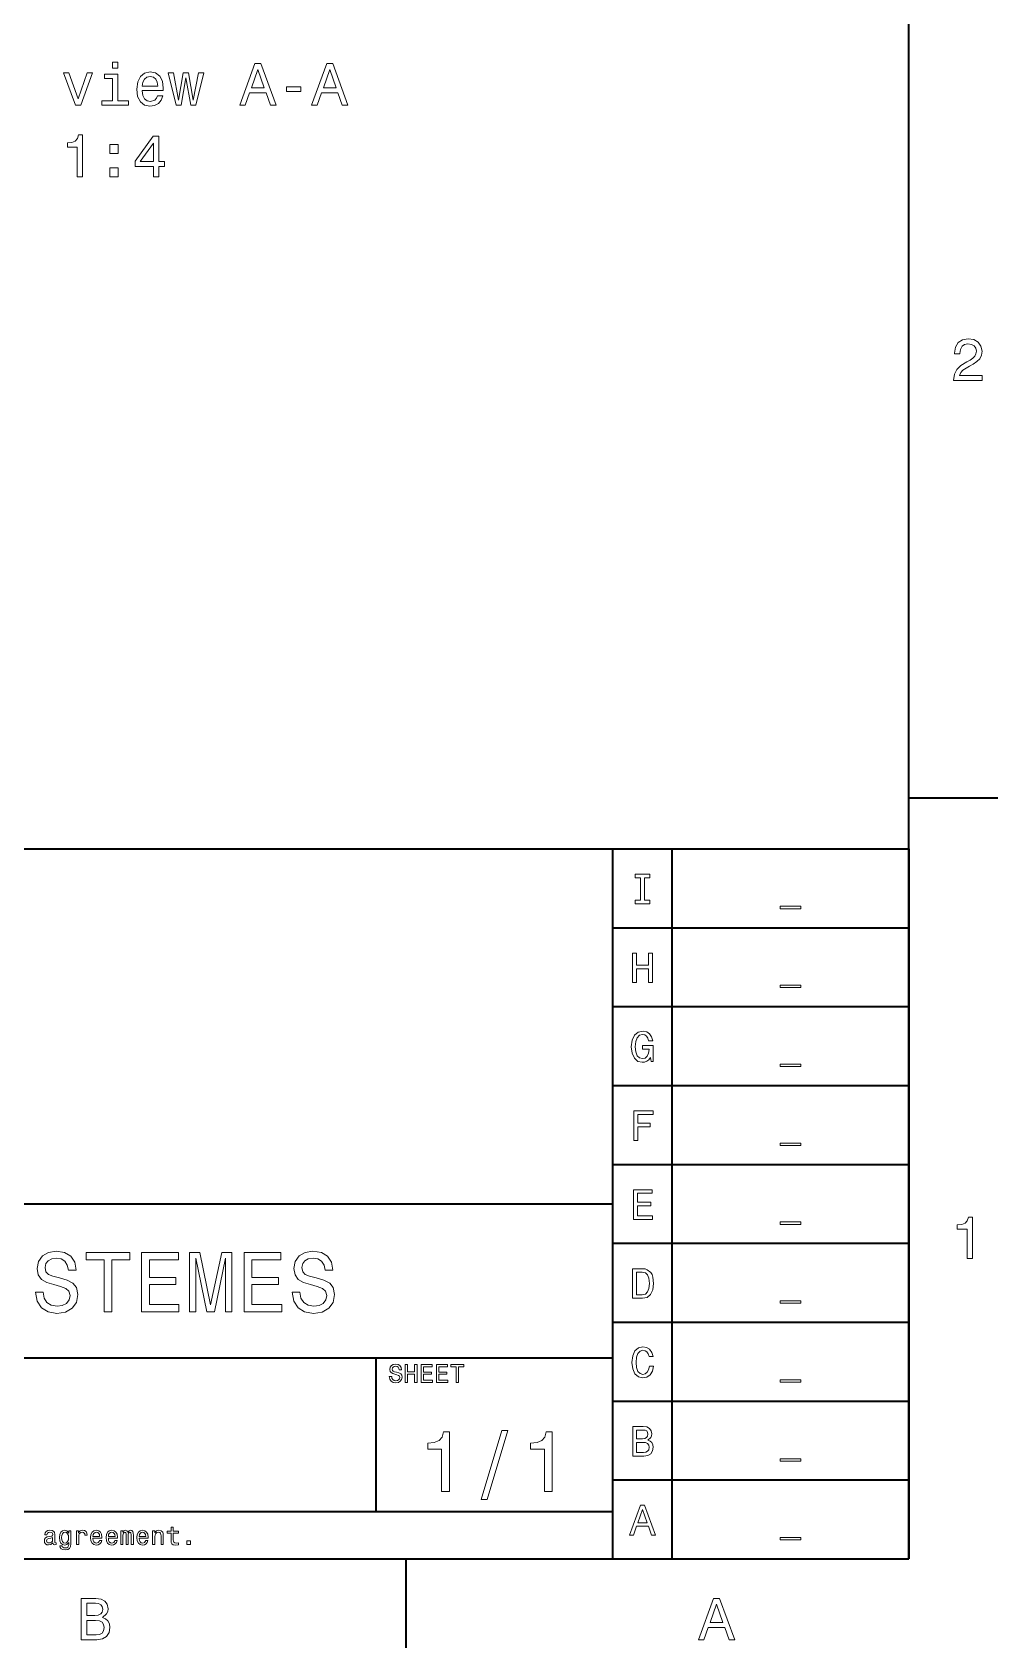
# Model space of a CAD drawing. Extents: x 0 to 420, y 0 to 297.
# Drawn here: x 336 to 417.5, y 2.5 to 139 of the extents above; entities that cross this region are included whole.
import ezdxf

# ---------------------------------------------------------------- set-up
doc = ezdxf.new("R2010")
doc.units = 0

msp = doc.modelspace()

# ---------------------------------------------------------------- linework, layer by layer
at = {"color": 7, "lineweight": 35}
for p, q in [((410, 10), (410, 287)), ((220, 70), (410, 70)), ((385, 10), (385, 70)), ((390, 10), (390, 70)), ((410, 70), (410, 10)), ((385, 63.33), (410, 63.33)), ((385, 56.67), (410, 56.67)), ((385, 50), (410, 50)), ((385, 43.33), (410, 43.33)), ((220, 40), (385, 40)), ((385, 36.67), (410, 36.67)), ((385, 30), (410, 30)), ((220, 27), (385, 27)), ((385, 23.33), (410, 23.33)), ((385, 16.67), (410, 16.67)), ((220, 14), (385, 14)), ((10, 10), (410, 10)), ((220, 10), (410, 10))]:
    msp.add_line(p, q, dxfattribs=at)
at = {"color": 7, "lineweight": 35, "ltscale": 0.1875}
for p, q in [((410, 74.3), (417.5, 74.3)), ((367.5, 10), (367.5, 2.5))]:
    msp.add_line(p, q, dxfattribs=at)
at = {"color": 7, "lineweight": 35, "ltscale": 0.325}
msp.add_line((365, 14), (365, 27), dxfattribs=at)
at = {"color": 7, "lineweight": 13}
for points in [[(339.59, 132.84), (340.06, 132.84), (341.05, 135.55), (340.59, 135.55), (339.83, 133.36), (339.05, 135.55), (338.59, 135.55)], [(343.17, 133.21), (343.17, 135.45), (342.04, 135.45), (342.04, 135.08), (342.73, 135.08), (342.73, 133.21), (341.82, 133.21), (341.82, 132.84), (344.09, 132.84), (344.09, 133.21)], [(343.19, 136.46), (342.72, 136.46), (342.72, 135.95), (343.19, 135.95)], [(345.24, 134.06), (347.02, 134.06), (347.02, 134.27), (346.94, 134.85), (346.72, 135.28), (346.37, 135.55), (345.9, 135.64), (345.44, 135.54), (345.09, 135.26), (344.86, 134.8), (344.78, 134.19), (344.85, 133.57), (345.08, 133.12), (345.43, 132.84), (345.88, 132.74), (346.28, 132.81), (346.6, 132.98), (346.84, 133.25), (346.97, 133.61), (346.53, 133.61), (346.44, 133.41), (346.31, 133.26), (345.94, 133.14), (345.65, 133.2), (345.43, 133.37), (345.29, 133.66), (345.24, 134.05)], [(345.24, 134.44), (345.3, 134.78), (345.43, 135.04), (345.64, 135.2), (345.91, 135.25), (346.18, 135.2), (346.39, 135.04), (346.51, 134.78), (346.56, 134.44)], [(348.53, 132.84), (348.93, 135.14), (349.34, 132.84), (349.76, 132.84), (350.43, 135.55), (350, 135.55), (349.55, 133.25), (349.15, 135.55), (348.71, 135.55), (348.31, 133.25), (347.87, 135.55), (347.44, 135.55), (348.11, 132.84)], [(353.47, 132.84), (353.94, 132.84), (354.31, 133.87), (355.7, 133.87), (356.07, 132.84), (356.54, 132.84), (355.26, 136.34), (354.75, 136.34)], [(354.47, 134.29), (355.01, 135.84), (355.55, 134.29)], [(359.55, 132.84), (360.01, 132.84), (360.38, 133.87), (361.77, 133.87), (362.14, 132.84), (362.62, 132.84), (361.34, 136.34), (360.82, 136.34)], [(360.54, 134.29), (361.08, 135.84), (361.62, 134.29)], [(357.43, 133.99), (358.65, 133.99), (358.65, 134.39), (357.43, 134.39)], [(339.74, 126.79), (340.19, 126.79), (340.19, 130.32), (339.85, 130.32), (339.76, 130.01), (339.58, 129.8), (339.3, 129.68), (338.92, 129.64), (338.92, 129.28), (339.74, 129.28)], [(346.18, 126.79), (346.63, 126.79), (346.63, 127.66), (347.13, 127.66), (347.13, 128.06), (346.63, 128.06), (346.63, 130.21), (346.17, 130.21), (344.64, 128.1), (344.64, 127.66), (346.18, 127.66)], [(342.51, 128.75), (343.21, 128.75), (343.21, 129.5), (342.51, 129.5)], [(345.06, 128.06), (346.18, 129.63), (346.18, 128.06)], [(342.51, 126.79), (343.21, 126.79), (343.21, 127.54), (342.51, 127.54)], [(413.77, 109.57), (416.18, 109.57), (416.18, 110), (414.27, 110), (414.38, 110.24), (414.56, 110.43), (415.12, 110.79), (415.42, 110.94), (415.75, 111.16), (415.99, 111.41), (416.12, 111.71), (416.18, 112.05), (416.09, 112.47), (415.85, 112.8), (415.49, 113.02), (415.02, 113.09), (414.54, 113.01), (414.17, 112.77), (413.93, 112.39), (413.85, 111.89), (413.85, 111.82), (414.31, 111.82), (414.31, 111.86), (414.35, 112.2), (414.49, 112.46), (414.71, 112.62), (414.99, 112.67), (415.29, 112.62), (415.5, 112.5), (415.65, 112.3), (415.7, 112.05), (415.66, 111.82), (415.56, 111.62), (415.4, 111.45), (415.18, 111.3), (414.88, 111.14), (414.39, 110.83), (414.04, 110.49), (413.84, 110.09), (413.77, 109.58)], [(387.33, 65.66), (386.87, 65.66), (386.87, 65.36), (388.13, 65.36), (388.13, 65.66), (387.67, 65.66), (387.67, 67.55), (388.13, 67.55), (388.13, 67.86), (386.87, 67.86), (386.87, 67.55), (387.33, 67.55)], [(399.13, 65.14), (399.13, 64.94), (400.87, 64.94), (400.87, 65.14)], [(386.66, 58.69), (387, 58.69), (387, 59.86), (388, 59.86), (388, 58.69), (388.33, 58.69), (388.33, 61.19), (388, 61.19), (388, 60.17), (387, 60.17), (387, 61.19), (386.66, 61.19)], [(399.13, 58.47), (399.13, 58.27), (400.87, 58.27), (400.87, 58.47)], [(388.16, 52.36), (388.22, 52.02), (388.4, 52.02), (388.4, 53.37), (387.49, 53.37), (387.49, 53.07), (388.05, 53.07), (388.05, 53.05), (388.01, 52.72), (387.89, 52.47), (387.72, 52.32), (387.5, 52.27), (387.25, 52.33), (387.06, 52.52), (386.94, 52.85), (386.89, 53.28), (386.93, 53.72), (387.06, 54.04), (387.25, 54.24), (387.51, 54.3), (387.69, 54.27), (387.84, 54.17), (387.95, 54), (388.01, 53.77), (388.37, 53.77), (388.27, 54.12), (388.1, 54.38), (387.85, 54.53), (387.54, 54.59), (387.13, 54.5), (386.82, 54.24), (386.62, 53.83), (386.55, 53.27), (386.62, 52.72), (386.82, 52.3), (387.11, 52.04), (387.47, 51.96), (387.68, 51.98), (387.86, 52.06), (388.02, 52.18)], [(399.13, 51.81), (399.13, 51.61), (400.87, 51.61), (400.87, 51.81)], [(386.76, 45.36), (387.1, 45.36), (387.1, 46.51), (388.15, 46.51), (388.15, 46.81), (387.1, 46.81), (387.1, 47.55), (388.39, 47.55), (388.39, 47.86), (386.76, 47.86)], [(399.13, 45.14), (399.13, 44.94), (400.87, 44.94), (400.87, 45.14)], [(386.74, 38.69), (388.33, 38.69), (388.33, 38.99), (387.07, 38.99), (387.07, 39.84), (388.19, 39.84), (388.19, 40.14), (387.07, 40.14), (387.07, 40.89), (388.3, 40.89), (388.3, 41.19), (386.74, 41.19)], [(399.13, 38.47), (399.13, 38.27), (400.87, 38.27), (400.87, 38.47)], [(414.91, 35.37), (415.37, 35.37), (415.37, 38.89), (415.03, 38.89), (414.93, 38.58), (414.75, 38.38), (414.48, 38.26), (414.09, 38.22), (414.09, 37.86), (414.91, 37.86)], [(336.87, 32.53), (336.22, 32.53), (336.36, 31.77), (336.72, 31.21), (337.28, 30.87), (338.03, 30.74), (338.77, 30.86), (339.32, 31.18), (339.68, 31.67), (339.81, 32.33), (339.7, 32.92), (339.39, 33.3), (338.9, 33.55), (338.25, 33.74), (337.69, 33.88), (337.32, 34.04), (337.11, 34.27), (337.05, 34.63), (337.11, 34.95), (337.3, 35.2), (337.59, 35.36), (337.98, 35.42), (338.39, 35.35), (338.7, 35.15), (338.91, 34.83), (339.01, 34.39), (339.67, 34.39), (339.67, 34.4), (339.55, 35.08), (339.21, 35.59), (338.68, 35.9), (337.96, 36.01), (337.31, 35.9), (336.81, 35.6), (336.48, 35.13), (336.37, 34.53), (336.46, 33.99), (336.74, 33.62), (337.17, 33.37), (337.76, 33.19), (338.34, 33.02), (338.78, 32.86), (339.05, 32.63), (339.14, 32.26), (339.06, 31.88), (338.83, 31.59), (338.49, 31.41), (338.05, 31.35), (337.56, 31.43), (337.19, 31.66), (336.95, 32.03)], [(342.02, 30.88), (342.68, 30.88), (342.68, 35.28), (344.19, 35.28), (344.19, 35.88), (340.5, 35.88), (340.5, 35.28), (342.02, 35.28)], [(345.17, 30.88), (348.34, 30.88), (348.34, 31.49), (345.84, 31.49), (345.84, 33.18), (348.07, 33.18), (348.07, 33.78), (345.84, 33.78), (345.84, 35.28), (348.29, 35.28), (348.29, 35.88), (345.17, 35.88)], [(349.22, 30.88), (349.78, 30.88), (349.78, 35.42), (350.71, 30.88), (351.33, 30.88), (352.26, 35.42), (352.26, 30.88), (352.82, 30.88), (352.82, 35.88), (351.95, 35.88), (351.02, 31.47), (350.11, 35.88), (349.22, 35.88)], [(353.85, 30.88), (357.02, 30.88), (357.02, 31.49), (354.51, 31.49), (354.51, 33.18), (356.74, 33.18), (356.74, 33.78), (354.51, 33.78), (354.51, 35.28), (356.96, 35.28), (356.96, 35.88), (353.85, 35.88)], [(358.56, 32.53), (357.9, 32.53), (358.05, 31.77), (358.41, 31.21), (358.96, 30.87), (359.71, 30.74), (360.45, 30.86), (361.01, 31.18), (361.36, 31.67), (361.49, 32.33), (361.38, 32.92), (361.08, 33.3), (360.59, 33.55), (359.94, 33.74), (359.37, 33.88), (359.01, 34.04), (358.8, 34.27), (358.73, 34.63), (358.8, 34.95), (358.98, 35.2), (359.27, 35.36), (359.67, 35.42), (360.07, 35.35), (360.39, 35.15), (360.6, 34.83), (360.7, 34.39), (361.35, 34.39), (361.35, 34.4), (361.24, 35.08), (360.9, 35.59), (360.37, 35.9), (359.65, 36.01), (359, 35.9), (358.49, 35.6), (358.17, 35.13), (358.05, 34.53), (358.15, 33.99), (358.42, 33.62), (358.85, 33.37), (359.45, 33.19), (360.03, 33.02), (360.47, 32.86), (360.73, 32.63), (360.83, 32.26), (360.74, 31.88), (360.52, 31.59), (360.18, 31.41), (359.74, 31.35), (359.25, 31.43), (358.88, 31.66), (358.64, 32.03)], [(387.5, 34.52), (386.66, 34.52), (386.66, 32.02), (387.5, 32.02), (387.89, 32.1), (388.18, 32.34), (388.36, 32.74), (388.43, 33.27), (388.37, 33.82), (388.3, 34.04), (388.2, 34.21), (387.9, 34.44), (387.71, 34.5)], [(387.47, 34.22), (387.74, 34.17), (387.93, 34.01), (388.04, 33.71), (388.08, 33.27), (388.04, 32.85), (387.93, 32.56), (387.74, 32.38), (387.47, 32.32), (387, 32.32), (387, 34.22)], [(399.13, 31.81), (399.13, 31.61), (400.87, 31.61), (400.87, 31.81)], [(388.08, 26.29), (388.01, 25.98), (387.89, 25.77), (387.73, 25.63), (387.53, 25.59), (387.3, 25.66), (387.11, 25.85), (386.99, 26.17), (386.95, 26.61), (386.99, 27.04), (387.11, 27.36), (387.29, 27.56), (387.53, 27.63), (387.71, 27.59), (387.85, 27.49), (387.97, 27.33), (388.05, 27.1), (388.39, 27.1), (388.28, 27.45), (388.09, 27.71), (387.84, 27.87), (387.53, 27.93), (387.15, 27.84), (386.86, 27.58), (386.67, 27.17), (386.61, 26.61), (386.67, 26.05), (386.86, 25.63), (387.15, 25.38), (387.53, 25.29), (387.87, 25.36), (388.14, 25.55), (388.33, 25.86), (388.43, 26.29)], [(366.31, 25.41), (366.11, 25.41), (366.16, 25.18), (366.26, 25.02), (366.43, 24.91), (366.65, 24.88), (366.88, 24.91), (367.04, 25.01), (367.15, 25.16), (367.19, 25.35), (367.16, 25.53), (367.07, 25.64), (366.92, 25.72), (366.72, 25.78), (366.55, 25.82), (366.44, 25.87), (366.38, 25.93), (366.36, 26.04), (366.38, 26.14), (366.44, 26.21), (366.52, 26.26), (366.64, 26.28), (366.76, 26.26), (366.86, 26.2), (366.92, 26.1), (366.95, 25.97), (367.15, 25.97), (367.15, 25.98), (367.11, 26.18), (367.01, 26.33), (366.85, 26.43), (366.64, 26.46), (366.44, 26.43), (366.29, 26.33), (366.19, 26.19), (366.16, 26.01), (366.19, 25.85), (366.27, 25.74), (366.4, 25.67), (366.57, 25.61), (366.75, 25.56), (366.88, 25.51), (366.96, 25.44), (366.99, 25.33), (366.96, 25.22), (366.9, 25.13), (366.8, 25.08), (366.66, 25.06), (366.52, 25.08), (366.4, 25.15), (366.33, 25.26)], [(367.45, 24.92), (367.65, 24.92), (367.65, 25.62), (368.25, 25.62), (368.25, 24.92), (368.45, 24.92), (368.45, 26.42), (368.25, 26.42), (368.25, 25.81), (367.65, 25.81), (367.65, 26.42), (367.45, 26.42)], [(368.8, 24.92), (369.75, 24.92), (369.75, 25.1), (369, 25.1), (369, 25.61), (369.67, 25.61), (369.67, 25.79), (369, 25.79), (369, 26.24), (369.73, 26.24), (369.73, 26.42), (368.8, 26.42)], [(370.1, 24.92), (371.05, 24.92), (371.05, 25.1), (370.3, 25.1), (370.3, 25.61), (370.97, 25.61), (370.97, 25.79), (370.3, 25.79), (370.3, 26.24), (371.03, 26.24), (371.03, 26.42), (370.1, 26.42)], [(371.76, 24.92), (371.95, 24.92), (371.95, 26.24), (372.41, 26.24), (372.41, 26.42), (371.3, 26.42), (371.3, 26.24), (371.76, 26.24)], [(399.13, 25.14), (399.13, 24.94), (400.87, 24.94), (400.87, 25.14)], [(370.53, 15.7), (371.19, 15.7), (371.19, 20.74), (370.7, 20.74), (370.57, 20.3), (370.31, 20), (369.91, 19.83), (369.37, 19.77), (369.37, 19.26), (370.53, 19.26)], [(373.88, 15.03), (374.37, 15.03), (376.12, 20.84), (375.61, 20.84)], [(379.21, 15.7), (379.86, 15.7), (379.86, 20.74), (379.37, 20.74), (379.24, 20.3), (378.98, 20), (378.59, 19.83), (378.04, 19.77), (378.04, 19.26), (379.21, 19.26)], [(387.95, 20.04), (388.2, 20.25), (388.27, 20.39), (388.29, 20.56), (388.24, 20.83), (388.1, 21.03), (387.87, 21.15), (387.56, 21.19), (386.67, 21.19), (386.67, 18.69), (387.61, 18.69), (387.94, 18.74), (388.19, 18.89), (388.35, 19.12), (388.4, 19.44), (388.37, 19.65), (388.28, 19.83), (388.14, 19.96)], [(387.49, 20.15), (387, 20.15), (387, 20.89), (387.52, 20.89), (387.71, 20.87), (387.85, 20.81), (387.93, 20.69), (387.96, 20.53), (387.93, 20.36), (387.84, 20.25), (387.69, 20.17)], [(387.57, 18.99), (387, 18.99), (387, 19.85), (387.54, 19.85), (387.76, 19.83), (387.93, 19.75), (388.02, 19.62), (388.05, 19.43), (388.02, 19.23), (387.93, 19.1), (387.78, 19.01)], [(399.13, 18.47), (399.13, 18.27), (400.87, 18.27), (400.87, 18.47)], [(386.4, 12.02), (386.74, 12.02), (387, 12.76), (388, 12.76), (388.26, 12.02), (388.6, 12.02), (387.68, 14.53), (387.32, 14.53)], [(387.11, 13.06), (387.5, 14.17), (387.89, 13.06)], [(337.7, 11.37), (337.7, 11.36), (337.71, 11.29), (337.74, 11.23), (337.87, 11.19), (337.98, 11.21), (337.98, 11.36), (337.94, 11.35), (337.87, 11.38), (337.86, 11.47), (337.86, 12.07), (337.84, 12.22), (337.76, 12.33), (337.63, 12.39), (337.44, 12.42), (337.26, 12.39), (337.13, 12.32), (337.04, 12.2), (337.02, 12.05), (337.02, 12.04), (337.19, 12.04), (337.2, 12.13), (337.25, 12.19), (337.33, 12.23), (337.44, 12.25), (337.54, 12.24), (337.62, 12.2), (337.67, 12.15), (337.68, 12.07), (337.67, 11.98), (337.64, 11.93), (337.55, 11.91), (337.39, 11.9), (337.2, 11.86), (337.07, 11.79), (336.99, 11.68), (336.97, 11.52), (336.99, 11.38), (337.06, 11.27), (337.17, 11.2), (337.31, 11.18), (337.52, 11.23)], [(339.21, 11.27), (339.21, 12.38), (339.03, 12.38), (339.03, 12.19), (338.88, 12.36), (338.79, 12.4), (338.69, 12.42), (338.5, 12.37), (338.36, 12.25), (338.27, 12.06), (338.24, 11.8), (338.27, 11.53), (338.36, 11.34), (338.5, 11.21), (338.69, 11.17), (338.79, 11.19), (338.88, 11.23), (339.03, 11.39), (339.03, 11.23), (339.01, 11.1), (338.96, 11), (338.87, 10.95), (338.74, 10.93), (338.62, 10.94), (338.53, 10.98), (338.48, 11.03), (338.47, 11.11), (338.29, 11.11), (338.29, 11.1), (338.31, 10.96), (338.4, 10.86), (338.54, 10.79), (338.73, 10.77), (338.95, 10.8), (339.1, 10.89), (339.18, 11.05)], [(339.68, 11.21), (339.87, 11.21), (339.87, 11.88), (339.89, 12.04), (339.95, 12.15), (340.04, 12.22), (340.17, 12.25), (340.27, 12.23), (340.34, 12.19), (340.38, 12.11), (340.39, 12.01), (340.59, 12.01), (340.56, 12.19), (340.49, 12.31), (340.37, 12.39), (340.21, 12.42), (340.1, 12.4), (340, 12.36), (339.92, 12.28), (339.85, 12.18), (339.85, 12.38), (339.68, 12.38)], [(341.08, 11.74), (341.84, 11.74), (341.84, 11.83), (341.8, 12.08), (341.71, 12.26), (341.56, 12.38), (341.36, 12.42), (341.16, 12.37), (341.01, 12.25), (340.91, 12.06), (340.88, 11.8), (340.91, 11.53), (341.01, 11.34), (341.16, 11.21), (341.35, 11.17), (341.52, 11.2), (341.66, 11.27), (341.76, 11.39), (341.82, 11.55), (341.63, 11.55), (341.59, 11.46), (341.53, 11.4), (341.37, 11.34), (341.25, 11.37), (341.16, 11.44), (341.1, 11.57), (341.08, 11.73)], [(342.38, 11.74), (343.14, 11.74), (343.14, 11.83), (343.11, 12.08), (343.01, 12.26), (342.86, 12.38), (342.66, 12.42), (342.46, 12.37), (342.31, 12.25), (342.21, 12.06), (342.18, 11.8), (342.21, 11.53), (342.31, 11.34), (342.46, 11.21), (342.65, 11.17), (342.82, 11.2), (342.96, 11.27), (343.06, 11.39), (343.12, 11.55), (342.93, 11.55), (342.89, 11.46), (342.84, 11.4), (342.68, 11.34), (342.55, 11.37), (342.46, 11.44), (342.4, 11.57), (342.38, 11.73)], [(343.44, 11.21), (343.61, 11.21), (343.61, 11.99), (343.62, 12.11), (343.65, 12.19), (343.7, 12.24), (343.77, 12.26), (343.82, 12.24), (343.86, 12.2), (343.87, 12.13), (343.88, 12.03), (343.88, 11.21), (344.04, 11.21), (344.04, 11.99), (344.05, 12.1), (344.09, 12.19), (344.14, 12.24), (344.2, 12.26), (344.26, 12.24), (344.29, 12.2), (344.31, 12.03), (344.31, 11.21), (344.49, 11.21), (344.49, 12.02), (344.48, 12.18), (344.44, 12.31), (344.37, 12.39), (344.26, 12.42), (344.13, 12.37), (344.03, 12.25), (343.95, 12.37), (343.81, 12.42), (343.69, 12.37), (343.6, 12.25), (343.6, 12.38), (343.44, 12.38)], [(344.98, 11.74), (345.74, 11.74), (345.74, 11.83), (345.71, 12.08), (345.61, 12.26), (345.46, 12.38), (345.26, 12.42), (345.06, 12.37), (344.91, 12.25), (344.81, 12.06), (344.78, 11.8), (344.81, 11.53), (344.91, 11.34), (345.06, 11.21), (345.25, 11.17), (345.42, 11.2), (345.56, 11.27), (345.66, 11.39), (345.72, 11.55), (345.53, 11.55), (345.49, 11.46), (345.44, 11.4), (345.28, 11.34), (345.15, 11.37), (345.06, 11.44), (345, 11.57), (344.98, 11.73)], [(346.11, 11.21), (346.3, 11.21), (346.3, 11.88), (346.32, 12.04), (346.39, 12.15), (346.48, 12.22), (346.61, 12.25), (346.72, 12.22), (346.78, 12.17), (346.81, 12.07), (346.83, 11.94), (346.83, 11.21), (347.02, 11.21), (347.02, 11.98), (347.01, 12.13), (346.97, 12.26), (346.84, 12.38), (346.64, 12.42), (346.53, 12.4), (346.44, 12.36), (346.36, 12.29), (346.3, 12.2), (346.3, 12.38), (346.11, 12.38)], [(347.67, 12.17), (347.67, 11.59), (347.68, 11.4), (347.74, 11.27), (347.86, 11.2), (348.07, 11.17), (348.29, 11.18), (348.29, 11.35), (348.13, 11.34), (347.98, 11.35), (347.9, 11.41), (347.87, 11.5), (347.86, 11.62), (347.86, 12.17), (348.29, 12.17), (348.29, 12.34), (347.86, 12.34), (347.86, 12.68), (347.67, 12.68), (347.67, 12.34), (347.34, 12.34), (347.34, 12.17)], [(337.67, 11.62), (337.65, 11.51), (337.58, 11.42), (337.47, 11.37), (337.35, 11.35), (337.27, 11.36), (337.21, 11.39), (337.17, 11.45), (337.16, 11.54), (337.17, 11.61), (337.2, 11.67), (337.34, 11.73), (337.52, 11.75), (337.67, 11.8)], [(338.43, 11.8), (338.45, 11.99), (338.51, 12.13), (338.6, 12.22), (338.72, 12.25), (338.85, 12.22), (338.94, 12.13), (339, 11.99), (339.02, 11.8), (339, 11.6), (338.94, 11.46), (338.85, 11.37), (338.72, 11.34), (338.6, 11.37), (338.51, 11.46), (338.45, 11.6)], [(341.08, 11.9), (341.1, 12.05), (341.16, 12.16), (341.25, 12.23), (341.36, 12.25), (341.48, 12.23), (341.57, 12.16), (341.62, 12.05), (341.64, 11.9)], [(342.38, 11.9), (342.4, 12.05), (342.46, 12.16), (342.55, 12.23), (342.66, 12.25), (342.78, 12.23), (342.87, 12.16), (342.92, 12.05), (342.94, 11.9)], [(344.98, 11.9), (345, 12.05), (345.06, 12.16), (345.15, 12.23), (345.27, 12.25), (345.38, 12.23), (345.47, 12.16), (345.52, 12.05), (345.54, 11.9)], [(349.01, 11.21), (349.31, 11.21), (349.31, 11.54), (349.01, 11.54)], [(399.13, 11.81), (399.13, 11.61), (400.87, 11.61), (400.87, 11.81)], [(341.88, 5.06), (342.23, 5.35), (342.32, 5.55), (342.35, 5.79), (342.29, 6.17), (342.09, 6.44), (341.77, 6.61), (341.33, 6.67), (340.09, 6.67), (340.09, 3.17), (341.4, 3.17), (341.87, 3.24), (342.22, 3.44), (342.44, 3.77), (342.51, 4.22), (342.47, 4.51), (342.34, 4.76), (342.15, 4.94)], [(341.23, 5.21), (340.55, 5.21), (340.55, 6.25), (341.28, 6.25), (341.55, 6.22), (341.74, 6.13), (341.86, 5.97), (341.9, 5.74), (341.85, 5.51), (341.73, 5.35), (341.52, 5.24)], [(392.22, 3.17), (392.68, 3.17), (393.05, 4.2), (394.45, 4.2), (394.81, 3.17), (395.29, 3.17), (394.01, 6.67), (393.49, 6.67)], [(393.21, 4.62), (393.75, 6.17), (394.29, 4.62)], [(341.35, 3.59), (340.55, 3.59), (340.55, 4.79), (341.3, 4.79), (341.62, 4.76), (341.85, 4.65), (341.98, 4.47), (342.03, 4.21), (341.98, 3.93), (341.86, 3.74), (341.64, 3.62)]]:
    msp.add_lwpolyline(points, close=True, dxfattribs=at)

doc.saveas('drawing.dxf')
